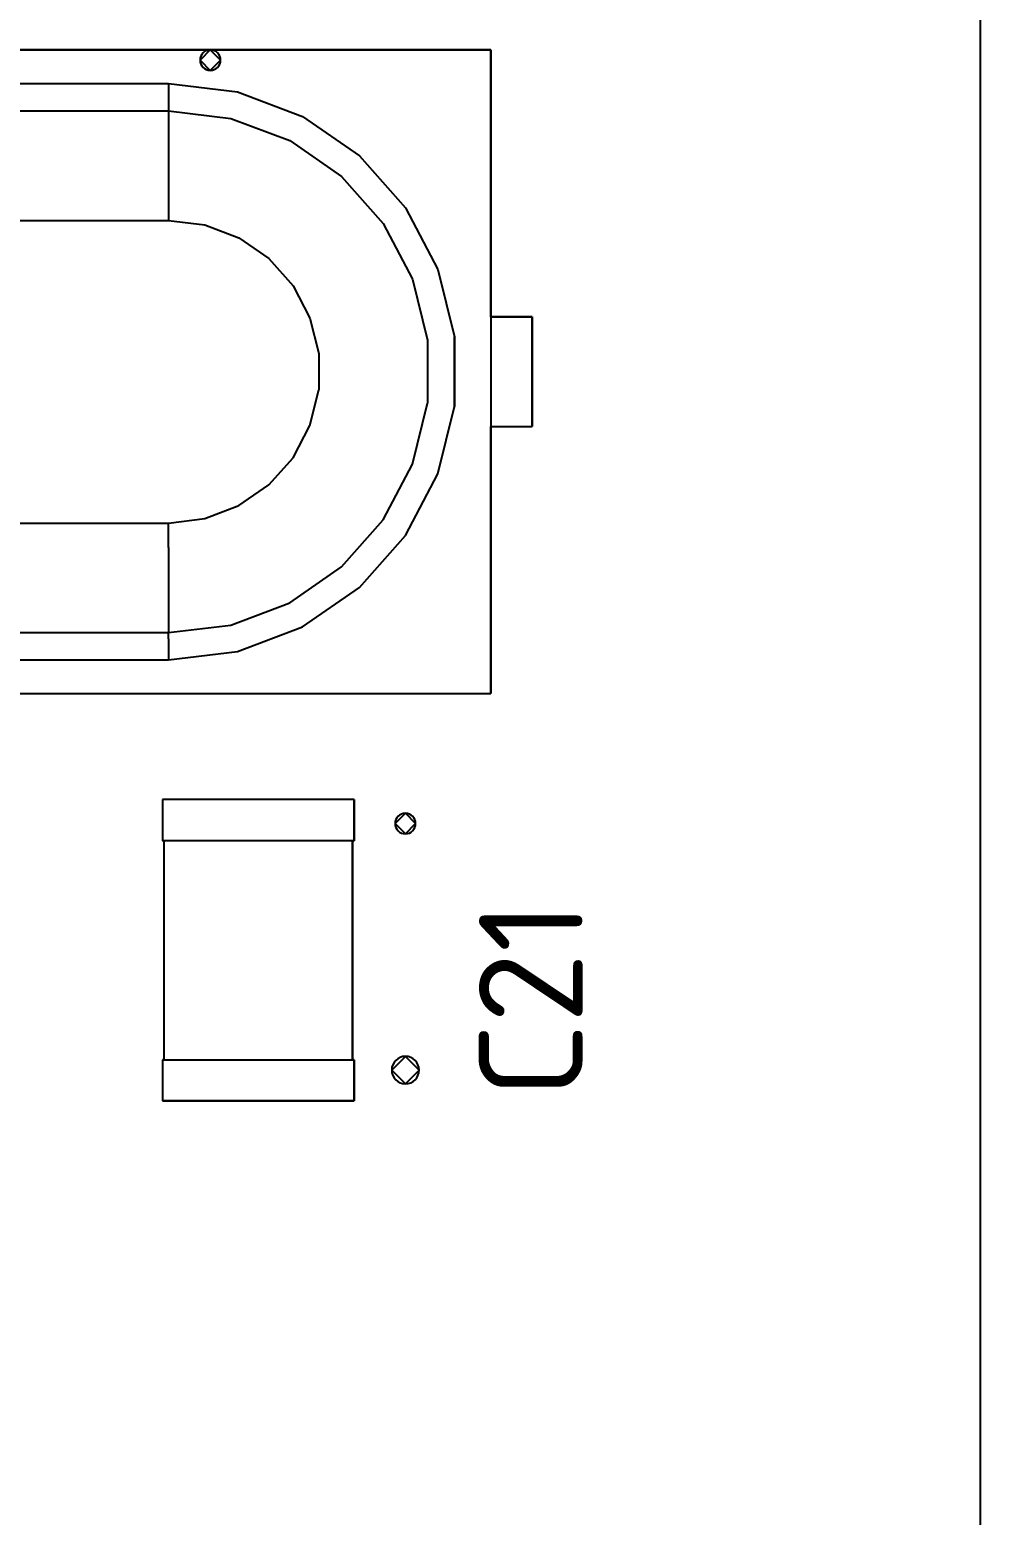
# Model space of a CAD drawing. Header units: inches. Extents: x 5 to 589, y -420 to -5.
# Drawn here: x 198.54 to 212.43, y -117.36 to -95.66 of the extents above; entities that cross this region are included whole.
import ezdxf

# ---------------------------------------------------------------- set-up
doc = ezdxf.new("R2010")
doc.units = ezdxf.units.IN
doc.header["$MEASUREMENT"] = 0
doc.styles.add('ISOCPEUR0', font='isocpeur.ttf', dxfattribs={"height": 2.87999})

msp = doc.modelspace()

# ---------------------------------------------------------------- linework, layer by layer
at = {"color": 18, "true_color": 0x000000}
for p, q in [((212.433, -68.754), (212.433, -170.754)), ((205.283, -95.954), (182.483, -95.954)), ((182.483, -95.954), (205.283, -95.954)), ((201.183, -95.954), (201.033, -96.104)), ((201.033, -96.104), (201.183, -96.254)), ((201.333, -96.104), (201.183, -95.954)), ((201.183, -96.254), (201.333, -96.104)), ((205.283, -99.854), (205.283, -95.954)), ((205.283, -95.954), (205.283, -105.354)), ((187.193, -96.444), (200.573, -96.444)), ((187.193, -96.444), (200.573, -96.444)), ((200.573, -96.444), (201.581, -96.566)), ((200.573, -96.444), (201.581, -96.566)), ((200.573, -96.444), (200.573, -96.454)), ((200.573, -96.454), (200.573, -96.484)), ((200.573, -96.484), (200.573, -96.532)), ((200.573, -96.532), (200.573, -96.594)), ((200.573, -96.594), (200.573, -96.67)), ((200.573, -96.67), (200.573, -96.756)), ((200.573, -96.756), (200.573, -96.844)), ((201.581, -96.566), (202.529, -96.926)), ((201.581, -96.566), (202.529, -96.926)), ((187.193, -96.844), (200.573, -96.844)), ((200.573, -96.844), (201.485, -96.954)), ((200.573, -96.844), (200.573, -96.884)), ((200.573, -96.884), (200.573, -97.002)), ((201.485, -96.954), (202.343, -97.28)), ((202.529, -96.926), (203.365, -97.502)), ((202.529, -96.926), (203.365, -97.502)), ((200.573, -97.002), (200.573, -97.194)), ((200.573, -97.194), (200.573, -97.446)), ((202.343, -97.28), (203.099, -97.802)), ((200.573, -97.446), (200.573, -97.75)), ((203.365, -97.502), (204.037, -98.262)), ((203.365, -97.502), (204.037, -98.262)), ((200.573, -97.75), (200.573, -98.088)), ((203.099, -97.802), (203.709, -98.49)), ((200.573, -98.088), (200.573, -98.444)), ((204.037, -98.262), (204.509, -99.162)), ((204.037, -98.262), (204.509, -99.162)), ((187.193, -98.444), (200.573, -98.444)), ((200.573, -98.444), (201.101, -98.508)), ((203.709, -98.49), (204.135, -99.302)), ((201.101, -98.508), (201.601, -98.698)), ((201.601, -98.698), (202.039, -99)), ((202.039, -99), (202.391, -99.398)), ((204.135, -99.302), (204.355, -100.194)), ((204.509, -99.162), (204.753, -100.146)), ((204.509, -99.162), (204.753, -100.146)), ((202.391, -99.398), (202.639, -99.87)), ((202.639, -99.87), (202.767, -100.388)), ((205.887, -99.854), (205.283, -99.854)), ((205.283, -99.854), (205.887, -99.854)), ((205.887, -101.454), (205.887, -99.854)), ((205.887, -99.854), (205.887, -101.454)), ((204.355, -100.194), (204.355, -101.114)), ((204.753, -100.146), (204.753, -101.162)), ((204.753, -101.162), (204.753, -100.146)), ((202.767, -100.388), (202.767, -100.92)), ((202.639, -101.438), (202.767, -100.92)), ((204.135, -102.006), (204.355, -101.114)), ((204.509, -102.146), (204.753, -101.162)), ((204.509, -102.146), (204.753, -101.162)), ((202.391, -101.91), (202.639, -101.438)), ((205.283, -101.454), (205.887, -101.454)), ((205.283, -105.354), (205.283, -101.454)), ((205.283, -101.454), (205.887, -101.454)), ((202.039, -102.308), (202.391, -101.91)), ((203.709, -102.818), (204.135, -102.006)), ((204.037, -103.046), (204.509, -102.146)), ((204.037, -103.046), (204.509, -102.146)), ((201.601, -102.61), (202.039, -102.308)), ((201.101, -102.8), (201.601, -102.61)), ((200.573, -102.864), (201.101, -102.8)), ((203.099, -103.506), (203.709, -102.818)), ((187.193, -102.864), (200.573, -102.864)), ((200.573, -103.22), (200.573, -102.864)), ((203.365, -103.806), (204.037, -103.046)), ((203.365, -103.806), (204.037, -103.046)), ((200.573, -103.22), (200.573, -103.558)), ((200.573, -103.558), (200.573, -103.862)), ((202.343, -104.028), (203.099, -103.506)), ((200.573, -103.862), (200.573, -104.114)), ((202.529, -104.382), (203.365, -103.806)), ((202.529, -104.382), (203.365, -103.806)), ((200.573, -104.114), (200.573, -104.306)), ((201.485, -104.354), (202.343, -104.028)), ((200.573, -104.306), (200.573, -104.424)), ((200.573, -104.464), (201.485, -104.354)), ((187.193, -104.464), (200.573, -104.464)), ((200.573, -104.424), (200.573, -104.464)), ((200.573, -104.554), (200.573, -104.464)), ((200.573, -104.554), (200.573, -104.638)), ((201.581, -104.742), (202.529, -104.382)), ((201.581, -104.742), (202.529, -104.382)), ((200.573, -104.638), (200.573, -104.714)), ((200.573, -104.714), (200.573, -104.776)), ((200.573, -104.864), (201.581, -104.742)), ((200.573, -104.864), (201.581, -104.742)), ((200.573, -104.776), (200.573, -104.824)), ((187.193, -104.864), (200.573, -104.864)), ((187.193, -104.864), (200.573, -104.864)), ((200.573, -104.824), (200.573, -104.854)), ((200.573, -104.854), (200.573, -104.864)), ((182.483, -105.354), (205.283, -105.354)), ((182.483, -105.354), (205.283, -105.354)), ((203.283, -106.904), (200.483, -106.904)), ((200.483, -106.904), (200.483, -107.504)), ((200.483, -106.904), (200.483, -107.504)), ((203.283, -106.904), (200.483, -106.904)), ((203.283, -107.504), (203.283, -106.904)), ((203.283, -106.904), (203.283, -107.504)), ((204.033, -107.104), (203.883, -107.254)), ((204.183, -107.254), (204.033, -107.104)), ((203.883, -107.254), (204.033, -107.404)), ((204.033, -107.404), (204.183, -107.254)), ((200.483, -107.504), (200.503, -107.504)), ((203.283, -107.504), (200.483, -107.504)), ((200.503, -107.504), (200.503, -110.704)), ((200.503, -107.504), (200.503, -110.704)), ((203.261, -110.704), (203.261, -107.504)), ((203.261, -107.504), (203.283, -107.504)), ((203.261, -107.504), (203.261, -110.704)), ((200.503, -110.704), (200.483, -110.704)), ((200.483, -110.704), (200.483, -111.304)), ((200.483, -110.704), (200.483, -111.304)), ((200.483, -110.704), (203.283, -110.704)), ((203.283, -110.704), (203.261, -110.704)), ((203.283, -111.304), (203.283, -110.704)), ((203.283, -110.704), (203.283, -111.304)), ((204.033, -110.654), (203.833, -110.854)), ((203.833, -110.854), (204.033, -111.054)), ((204.233, -110.854), (204.033, -110.654)), ((204.033, -111.054), (204.233, -110.854)), ((200.483, -111.304), (203.283, -111.304)), ((203.283, -111.304), (200.483, -111.304))]:
    msp.add_line(p, q, dxfattribs=at)
at = {"color": 7, "true_color": 0xffffff}
for p, q in [((205.283, -95.954), (182.483, -95.954)), ((182.483, -95.954), (205.283, -95.954)), ((205.283, -99.854), (205.283, -95.954)), ((205.283, -95.954), (205.283, -105.354)), ((187.193, -96.444), (200.573, -96.444)), ((187.193, -96.444), (200.573, -96.444)), ((200.573, -96.444), (201.581, -96.566)), ((200.573, -96.444), (201.581, -96.566)), ((200.573, -96.444), (200.573, -96.454)), ((200.573, -96.454), (200.573, -96.484)), ((200.573, -96.484), (200.573, -96.532)), ((200.573, -96.532), (200.573, -96.594)), ((200.573, -96.594), (200.573, -96.67)), ((200.573, -96.67), (200.573, -96.756)), ((200.573, -96.756), (200.573, -96.844)), ((201.581, -96.566), (202.529, -96.926)), ((201.581, -96.566), (202.529, -96.926)), ((187.193, -96.844), (200.573, -96.844)), ((200.573, -96.844), (201.485, -96.954)), ((200.573, -96.844), (200.573, -96.884)), ((200.573, -96.884), (200.573, -97.002)), ((201.485, -96.954), (202.343, -97.28)), ((202.529, -96.926), (203.365, -97.502)), ((202.529, -96.926), (203.365, -97.502)), ((200.573, -97.002), (200.573, -97.194)), ((200.573, -97.194), (200.573, -97.446)), ((202.343, -97.28), (203.099, -97.802)), ((200.573, -97.446), (200.573, -97.75)), ((203.365, -97.502), (204.037, -98.262)), ((203.365, -97.502), (204.037, -98.262)), ((200.573, -97.75), (200.573, -98.088)), ((203.099, -97.802), (203.709, -98.49)), ((200.573, -98.088), (200.573, -98.444)), ((204.037, -98.262), (204.509, -99.162)), ((204.037, -98.262), (204.509, -99.162)), ((187.193, -98.444), (200.573, -98.444)), ((200.573, -98.444), (201.101, -98.508)), ((203.709, -98.49), (204.135, -99.302)), ((201.101, -98.508), (201.601, -98.698)), ((201.601, -98.698), (202.039, -99)), ((202.039, -99), (202.391, -99.398)), ((204.135, -99.302), (204.355, -100.194)), ((204.509, -99.162), (204.753, -100.146)), ((204.509, -99.162), (204.753, -100.146)), ((202.391, -99.398), (202.639, -99.87)), ((202.639, -99.87), (202.767, -100.388)), ((205.887, -99.854), (205.283, -99.854)), ((205.283, -99.854), (205.887, -99.854)), ((205.887, -101.454), (205.887, -99.854)), ((205.887, -99.854), (205.887, -101.454)), ((204.355, -100.194), (204.355, -101.114)), ((204.753, -100.146), (204.753, -101.162)), ((204.753, -101.162), (204.753, -100.146)), ((202.767, -100.388), (202.767, -100.92)), ((202.639, -101.438), (202.767, -100.92)), ((204.135, -102.006), (204.355, -101.114)), ((204.509, -102.146), (204.753, -101.162)), ((204.509, -102.146), (204.753, -101.162)), ((202.391, -101.91), (202.639, -101.438)), ((205.283, -101.454), (205.887, -101.454)), ((205.283, -105.354), (205.283, -101.454)), ((205.283, -101.454), (205.887, -101.454)), ((202.039, -102.308), (202.391, -101.91)), ((203.709, -102.818), (204.135, -102.006)), ((204.037, -103.046), (204.509, -102.146)), ((204.037, -103.046), (204.509, -102.146)), ((201.601, -102.61), (202.039, -102.308)), ((201.101, -102.8), (201.601, -102.61)), ((200.573, -102.864), (201.101, -102.8)), ((203.099, -103.506), (203.709, -102.818)), ((187.193, -102.864), (200.573, -102.864)), ((200.573, -103.22), (200.573, -102.864)), ((203.365, -103.806), (204.037, -103.046)), ((203.365, -103.806), (204.037, -103.046)), ((200.573, -103.22), (200.573, -103.558)), ((200.573, -103.558), (200.573, -103.862)), ((202.343, -104.028), (203.099, -103.506)), ((200.573, -103.862), (200.573, -104.114)), ((202.529, -104.382), (203.365, -103.806)), ((202.529, -104.382), (203.365, -103.806)), ((200.573, -104.114), (200.573, -104.306)), ((201.485, -104.354), (202.343, -104.028)), ((200.573, -104.306), (200.573, -104.424)), ((200.573, -104.464), (201.485, -104.354)), ((187.193, -104.464), (200.573, -104.464)), ((200.573, -104.424), (200.573, -104.464)), ((200.573, -104.554), (200.573, -104.464)), ((200.573, -104.554), (200.573, -104.638)), ((201.581, -104.742), (202.529, -104.382)), ((201.581, -104.742), (202.529, -104.382)), ((200.573, -104.638), (200.573, -104.714)), ((200.573, -104.714), (200.573, -104.776)), ((200.573, -104.864), (201.581, -104.742)), ((200.573, -104.864), (201.581, -104.742)), ((200.573, -104.776), (200.573, -104.824)), ((187.193, -104.864), (200.573, -104.864)), ((187.193, -104.864), (200.573, -104.864)), ((200.573, -104.824), (200.573, -104.854)), ((200.573, -104.854), (200.573, -104.864)), ((182.483, -105.354), (205.283, -105.354)), ((182.483, -105.354), (205.283, -105.354)), ((203.283, -106.904), (200.483, -106.904)), ((200.483, -106.904), (200.483, -107.504)), ((200.483, -106.904), (200.483, -107.504)), ((203.283, -106.904), (200.483, -106.904)), ((203.283, -107.504), (203.283, -106.904)), ((203.283, -106.904), (203.283, -107.504)), ((200.483, -107.504), (200.503, -107.504)), ((203.283, -107.504), (200.483, -107.504)), ((200.503, -107.504), (200.503, -110.704)), ((200.503, -107.504), (200.503, -110.704)), ((203.261, -110.704), (203.261, -107.504)), ((203.261, -107.504), (203.283, -107.504)), ((203.261, -107.504), (203.261, -110.704)), ((200.503, -110.704), (200.483, -110.704)), ((200.483, -110.704), (200.483, -111.304)), ((200.483, -110.704), (200.483, -111.304)), ((200.483, -110.704), (203.283, -110.704)), ((203.283, -110.704), (203.261, -110.704)), ((203.283, -111.304), (203.283, -110.704)), ((203.283, -110.704), (203.283, -111.304)), ((200.483, -111.304), (203.283, -111.304)), ((203.283, -111.304), (200.483, -111.304))]:
    msp.add_line(p, q, dxfattribs=at)
at = {"color": 18, "true_color": 0x000000}
for centre, radius, start, end in [((201.183, -96.104), 0.15, 90, 180), ((201.183, -96.104), 0.15, 180, 270), ((201.183, -96.104), 0.15, 0, 90), ((201.183, -96.104), 0.15, 270, 0), ((204.033, -107.254), 0.15, 90, 180), ((204.033, -107.254), 0.15, 0, 90), ((204.033, -107.254), 0.15, 180, 270), ((204.033, -107.254), 0.15, 270, 0), ((204.033, -110.854), 0.2, 90, 180), ((204.033, -110.854), 0.2, 180, 270), ((204.033, -110.854), 0.2, 0, 90), ((204.033, -110.854), 0.2, 270, 0)]:
    msp.add_arc(centre, radius, start, end, dxfattribs=at)

# ---------------------------------------------------------------- texts
at = {"color": 18, "true_color": 0x000000, "style": 'ISOCPEUR0'}
msp.add_text('C21', height=1.5158, rotation=90, dxfattribs=at).set_placement((206.624, -111.261))

doc.saveas('drawing.dxf')
